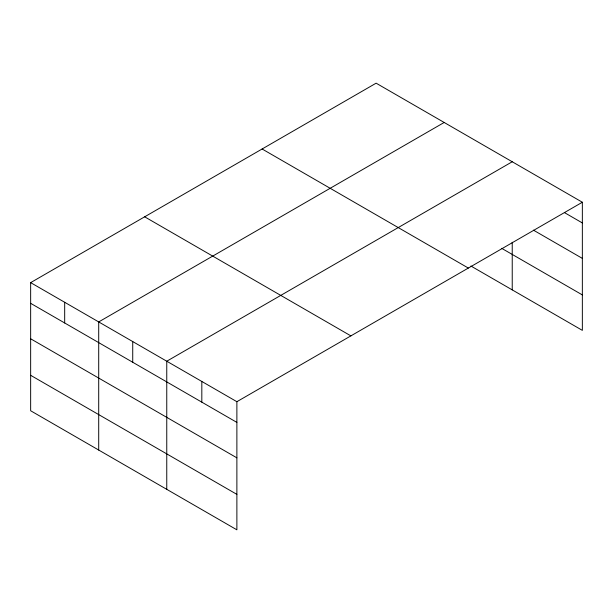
<?xml version="1.0" encoding="UTF-8"?>
<svg xmlns="http://www.w3.org/2000/svg" width="613" height="613" viewBox="0 0 613 613"><rect width="100%" height="100%" fill="white"/><g stroke="black" fill="none" stroke-linecap="round" stroke-linejoin="round"><path stroke-width="0.92" d="M30.65 282.631L236.879 401.699L236.879 529.824L30.65 410.756L30.65 282.631L376.121 83.176L582.35 202.244L582.35 330.369L470.914 266.027M444.18 122.47L98.708 321.925L98.708 450.049M512.23 161.763L166.759 361.218L166.759 489.343M236.879 401.699L582.35 202.244M564.412 212.581L582.35 222.94M533.433 230.143L582.35 258.387M501.702 248.349L582.35 294.914M262.119 148.997L468.347 268.065M144.653 216.81L350.881 335.878M30.65 303.328L236.879 422.395M30.65 338.782L236.879 457.842M30.65 375.309L236.879 494.369M512.23 242.258L512.23 289.888M201.823 381.455L201.823 402.151M132.73 341.571L132.73 362.268M64.679 302.278L64.679 322.974"/></g></svg>
